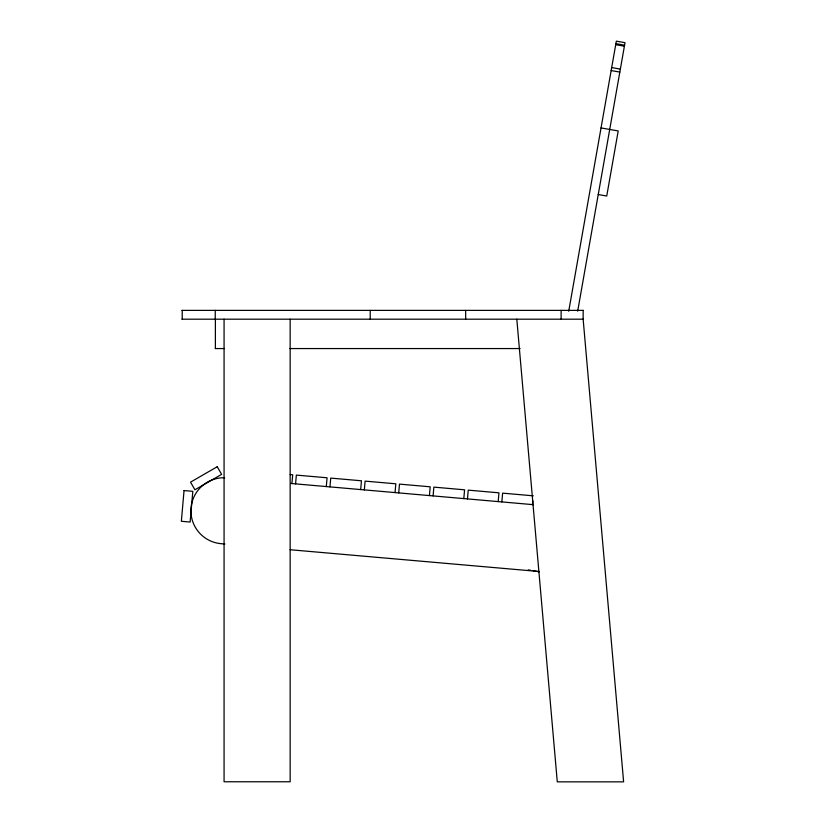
<?xml version="1.0" encoding="UTF-8"?>
<svg xmlns="http://www.w3.org/2000/svg" width="823" height="823" viewBox="0 0 823 823"><rect width="100%" height="100%" fill="white"/><g stroke="black" fill="none" stroke-linecap="round" stroke-linejoin="round"><path stroke-width="1.23" d="M291.918 483.554L292.69 474.778L290.128 474.552M295.58 483.873L296.342 475.097L327.07 477.782L326.299 486.558M329.951 486.877L330.723 478.101L361.441 480.786L360.68 489.572M364.332 489.891L365.103 481.116L395.822 483.801L395.05 492.576M398.713 492.895L399.484 484.119L430.203 486.805L429.431 495.58M433.093 495.909L433.855 487.123L464.584 489.819L463.812 498.594M467.464 498.913L468.236 490.138L498.954 492.823L498.193 501.598M501.845 501.917L502.616 493.142L533.335 495.827M532.563 504.602L532.893 500.847M568.714 311.259L616.345 41.15L625.017 42.683L577.674 311.187M181.934 310.384L583.342 310.384M181.934 319.19L583.342 319.19M215.256 348.561L224.381 348.561M289.963 348.561L520.136 348.561M290.704 483.451L533.448 504.684M224.895 544.024L221.058 543.684A33.043 33.043 0 0 1 190.946 508.974A33.043 33.043 0 0 1 224.658 477.741M290.077 549.723L539.271 571.532M615.902 43.65L624.575 45.183M615.717 44.668L624.4 46.201M611.684 67.568L620.357 69.101M611.16 70.552L619.832 72.085M601.037 127.925L618.207 130.95L606.736 196.028L598.239 194.526M528.222 569.876L530.701 570.318M533.16 570.75L539.219 571.82M516.813 319.19L557.284 781.85L623.618 781.85L583.147 319.19L583.147 310.384M561.121 310.384L561.121 319.19M465.664 310.384L465.664 319.19M370.216 310.384L370.216 319.19M290.149 319.19L290.149 781.768L224.072 781.768L224.072 319.19M215.389 319.19L215.389 348.561M215.256 310.384L215.256 319.19M182.212 310.384L182.212 319.19M184.043 490.559L181.358 521.278L190.134 522.049L192.819 491.331L184.043 490.559M217.231 466.734L190.524 482.155L194.928 489.788L221.634 474.367L217.231 466.734"/></g></svg>
